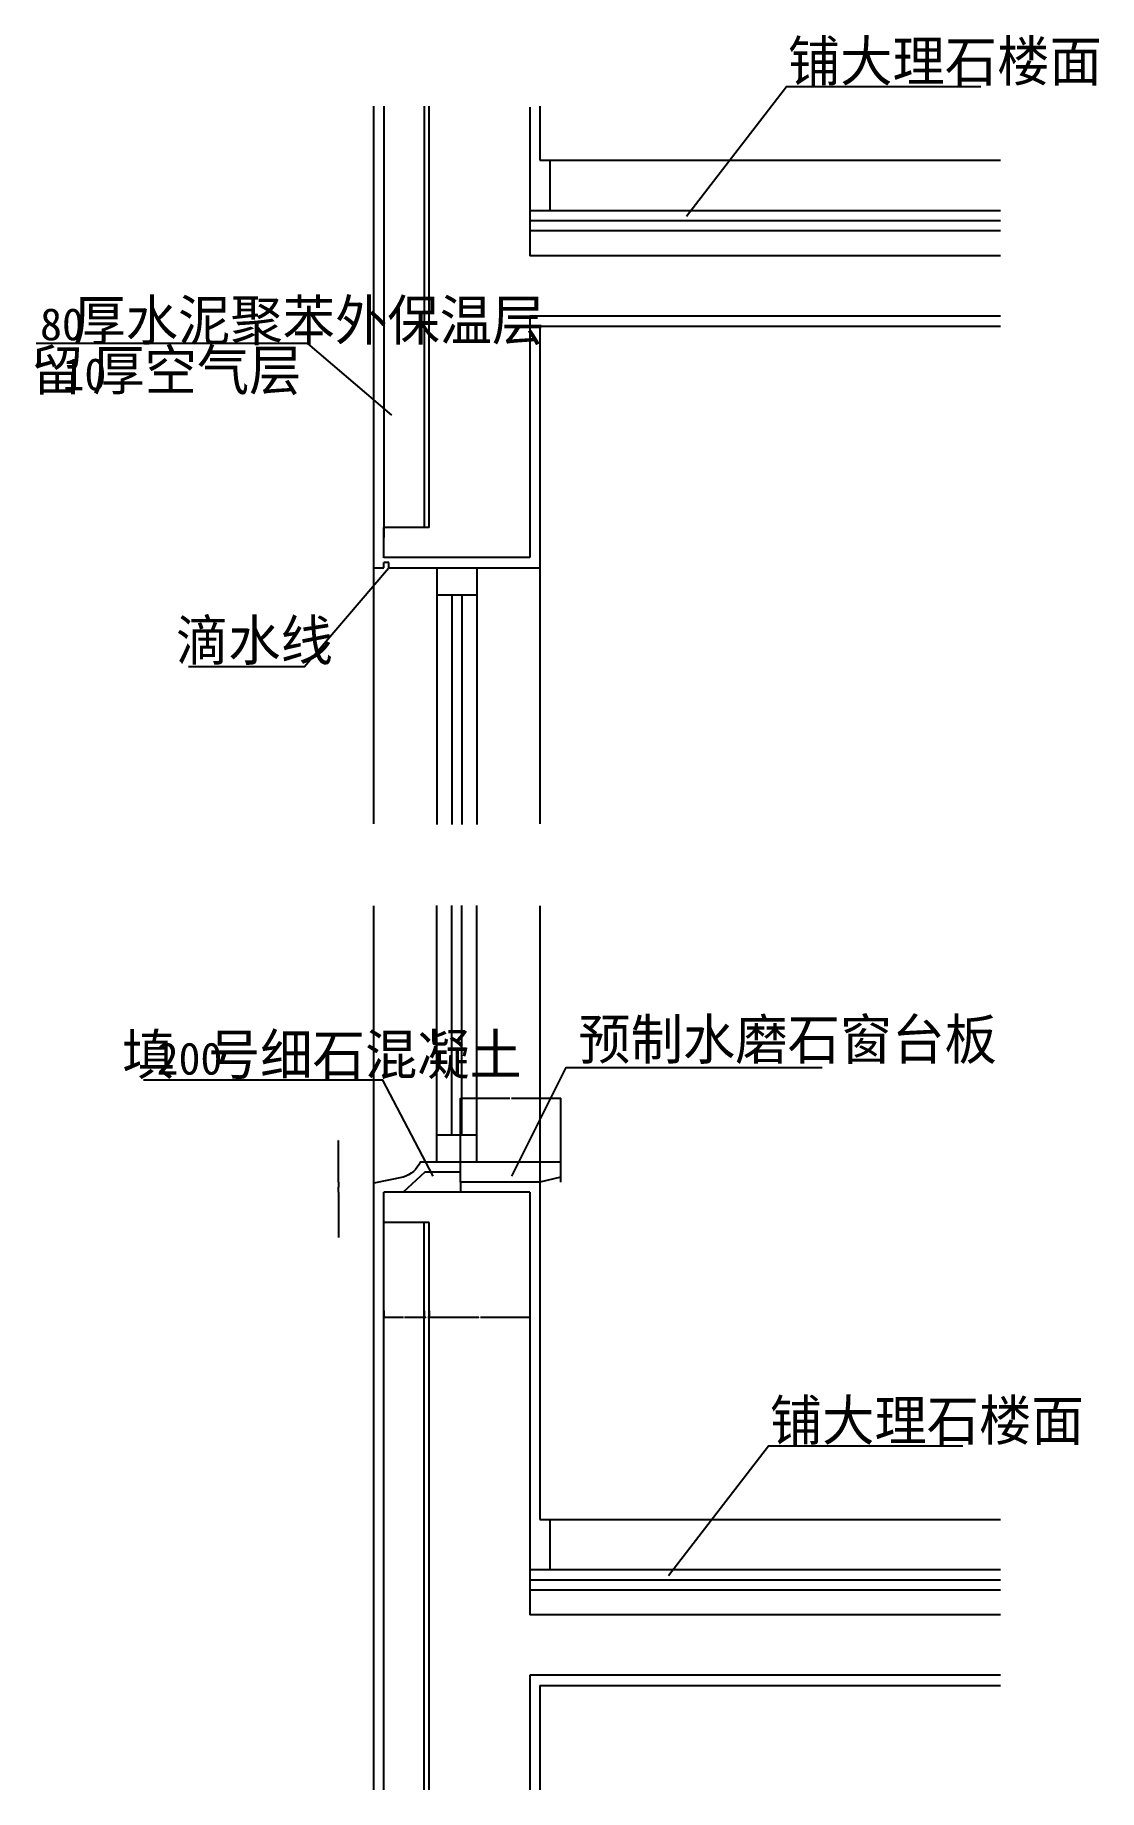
# Model space of a CAD drawing. Header units: metres. Extents: x 12485 to 14599, y -946 to 2542.
import ezdxf

# ---------------------------------------------------------------- set-up
doc = ezdxf.new("R2010")
doc.units = ezdxf.units.M
for name, color, linetype in [('PUB_DIM', 3, 'Continuous'), ('PUB_HATCH', 7, 'Continuous'), ('PUB_TEXT', 7, 'Continuous'), ('S_SURFACE', 6, 'Continuous'), ('WALL', 255, 'Continuous'), ('WINDOW', 2, 'Continuous')]:
    doc.layers.add(name, color=color, linetype=linetype)
doc.dimstyles.get("Standard").update_dxf_attribs({"dimtxt": 2.5, "dimasz": 2.5, "dimexe": 1.25, "dimexo": 0.625, "dimtad": 1, "dimcen": 2.5, "dimazin": 3, "dimtfac": 1, "dimtmove": 0, "dimatfit": 3})

# ---------------------------------------------------------------- blocks, each defined once
blk = doc.blocks.new('*D1')
for p, q in [((13330.1, 282.12), (13330.1, 428.95)), ((13330.35, 428.95), (13428.6, 428.95)), ((13431.6, 428.95), (13529.85, 428.95)), ((13530.1, 282.12), (13530.1, 428.95))]:
    blk.add_line(p, q)
at = {"layer": 'Defpoints'}
for p in [(13330.1, 428.95), (13330.1, 282.12), (13530.1, 282.12)]:
    blk.add_point(p, dxfattribs=at)
at = {"layer": 'PUB_DIM', "insert": (13430.1, 428.95), "char_height": 1, "attachment_point": 5}
blk.add_mtext('200', dxfattribs=at)
blk = doc.blocks.new('*D2')
for p, q in [((13268.32, 6.58), (13268.32, -6.45)), ((13468.32, 6.58), (13468.32, -6.45)), ((13268.57, -6.45), (13366.82, -6.45)), ((13369.82, -6.45), (13468.07, -6.45))]:
    blk.add_line(p, q)
at = {"layer": 'Defpoints'}
for p in [(13268.32, 6.58), (13468.32, 6.58), (13268.32, -6.45)]:
    blk.add_point(p, dxfattribs=at)
at = {"layer": 'PUB_DIM', "insert": (13368.32, -6.45), "char_height": 1, "attachment_point": 5}
blk.add_mtext('200', dxfattribs=at)
blk = doc.blocks.new('*D3')
for p, q in [((13087.77, 344.87), (13087.52, 344.87)), ((13088.02, 302.3), (13088.02, 344.87)), ((13088.02, 262.12), (13088.02, 344.87)), ((13088.02, 344.87), (13088.02, 344.87)), ((13088.27, 344.87), (13088.52, 344.87))]:
    blk.add_line(p, q)
at = {"layer": 'Defpoints'}
for p in [(13088.02, 344.87), (13088.02, 302.3), (13088.02, 262.12)]:
    blk.add_point(p, dxfattribs=at)
at = {"layer": 'PUB_DIM', "insert": (13088.02, 345.995), "char_height": 1, "attachment_point": 5}
blk.add_mtext('0', dxfattribs=at)
blk = doc.blocks.new('*D4')
for p, q in [((13087.77, 252.12), (13087.52, 252.12)), ((13088.02, 262.12), (13088.02, 252.12)), ((13088.02, 242.12), (13088.02, 252.12)), ((13088.02, 252.12), (13088.02, 252.12)), ((13088.27, 252.12), (13088.52, 252.12))]:
    blk.add_line(p, q)
at = {"layer": 'Defpoints'}
for p in [(13088.02, 262.12), (13088.02, 252.12), (13088.02, 242.12)]:
    blk.add_point(p, dxfattribs=at)
at = {"layer": 'PUB_DIM', "insert": (13088.02, 253.245), "char_height": 1, "attachment_point": 5}
blk.add_mtext('0', dxfattribs=at)
blk = doc.blocks.new('*D5')
for p, q in [((13088.02, 242.12), (13088.02, 152.31)), ((13088.02, 182.12), (13088.02, 152.31)), ((13087.77, 152.31), (13087.52, 152.31)), ((13088.02, 152.31), (13088.02, 152.31)), ((13088.27, 152.31), (13088.52, 152.31))]:
    blk.add_line(p, q)
at = {"layer": 'Defpoints'}
for p in [(13088.02, 242.12), (13088.02, 182.12), (13088.02, 152.31)]:
    blk.add_point(p, dxfattribs=at)
at = {"layer": 'PUB_DIM', "insert": (13088.02, 153.435), "char_height": 1, "attachment_point": 5}
blk.add_mtext('0', dxfattribs=at)
blk = doc.blocks.new('*D6')
for p, q in [((13178.02, 6.58), (13178.02, -6.45)), ((13258.02, 6.58), (13258.02, -6.45)), ((13178.27, -6.45), (13217.02, -6.45)), ((13219.02, -6.45), (13257.77, -6.45))]:
    blk.add_line(p, q)
at = {"layer": 'Defpoints'}
for p in [(13178.02, 6.58), (13258.02, 6.58), (13178.02, -6.45)]:
    blk.add_point(p, dxfattribs=at)
at = {"layer": 'PUB_DIM', "insert": (13218.02, -6.45), "char_height": 1, "attachment_point": 5}
blk.add_mtext('80', dxfattribs=at)
blk = doc.blocks.new('*D7')
for p, q in [((13258.02, 6.58), (13258.02, -6.45)), ((13268.32, 6.58), (13268.32, -6.45)), ((13258.27, -6.45), (13261.17, -6.45)), ((13265.17, -6.45), (13268.07, -6.45))]:
    blk.add_line(p, q)
at = {"layer": 'Defpoints'}
for p in [(13258.02, 6.58), (13268.32, 6.58), (13258.02, -6.45)]:
    blk.add_point(p, dxfattribs=at)
at = {"layer": 'PUB_DIM', "insert": (13263.17, -6.45), "char_height": 1, "attachment_point": 5}
blk.add_mtext('10,3', dxfattribs=at)
blk = doc.blocks.new('*D8')
for p, q in [((13177.77, 1543.03), (13177.52, 1543.03)), ((13178.02, 1563.03), (13178.02, 1543.03)), ((13178.02, 1503.03), (13178.02, 1543.03)), ((13178.02, 1543.03), (13178.02, 1543.03)), ((13178.27, 1543.03), (13178.52, 1543.03))]:
    blk.add_line(p, q)
at = {"layer": 'Defpoints'}
for p in [(13178.02, 1563.03), (13178.02, 1543.03), (13178.02, 1503.03)]:
    blk.add_point(p, dxfattribs=at)
at = {"layer": 'PUB_DIM', "insert": (13178.02, 1544.155), "char_height": 1, "attachment_point": 5}
blk.add_mtext('0', dxfattribs=at)
blk = doc.blocks.new('*D9')
for p, q in [((13529.85, 336.69), (13529.6, 336.69)), ((13530.1, 262.42), (13530.1, 336.69)), ((13530.1, 302.42), (13530.1, 336.69)), ((13530.1, 336.69), (13530.1, 336.69)), ((13530.35, 336.69), (13530.6, 336.69))]:
    blk.add_line(p, q)
at = {"layer": 'Defpoints'}
for p in [(13530.1, 336.69), (13530.1, 302.42), (13530.1, 262.42)]:
    blk.add_point(p, dxfattribs=at)
at = {"layer": 'PUB_DIM', "insert": (13530.1, 337.815), "char_height": 1, "attachment_point": 5}
blk.add_mtext('0', dxfattribs=at)

msp = doc.modelspace()

# ---------------------------------------------------------------- linework, layer by layer
at = {"layer": 'PUB_DIM'}
for points in [[(13779.39, 2181.85), (13978.5, 2439.35), (14365, 2439.35)], [(13193.64, 1786.32), (13027.03, 1928.58), (12486.95, 1928.58)], [(13186.97, 1481.76), (13020.37, 1286.49), (12789.87, 1286.49)], [(13432.27, 273.77), (13540.47, 490.03), (14049.38, 490.03)], [(13275.99, 273.77), (13175.81, 465), (12700.43, 465)], [(13743.51, -519.32), (13942.62, -261.82), (14329.12, -261.82)]]:
    msp.add_lwpolyline(points, dxfattribs=at)
at = {"layer": 'PUB_HATCH'}
for p, q in [((13468.02, 2193.29), (14403.59, 2193.29)), ((13468.02, 2173.29), (14403.59, 2173.29)), ((13468.02, 2153.29), (14403.59, 2153.29)), ((13259.29, 282.12), (13216.09, 242.12)), ((13330.1, 282.12), (13259.29, 282.12)), ((13330.1, 262.12), (13330.1, 242.12)), ((13468.02, -507.88), (14403.59, -507.88)), ((13468.02, -527.88), (14403.59, -527.88)), ((13468.02, -547.88), (14403.59, -547.88))]:
    msp.add_line(p, q, dxfattribs=at)
msp.add_lwpolyline([(13530.1, 272.12), (13488.02, 262.12)], dxfattribs=at)
at = {"layer": 'S_SURFACE'}
for p, q in [((13158.02, 973.98), (13158.02, 2400.65)), ((13178.02, 2400.65), (13178.02, 1563.29)), ((13258.02, 2400.65), (13258.02, 1563.29)), ((13488.02, 2400.65), (13488.02, 2293.29)), ((13488.02, 2293.29), (14403.59, 2293.29)), ((13508.02, 2293.29), (13508.02, 2193.29)), ((13488.02, 1963.29), (14403.59, 1963.29)), ((13488.02, 1963.29), (13488.02, 973.98)), ((13158.02, 1483.29), (13178.02, 1483.29)), ((13188.02, 1493.29), (13178.02, 1493.29)), ((13178.02, 1483.29), (13178.02, 1493.29)), ((13188.02, 1483.29), (13188.02, 1493.29)), ((13188.02, 1483.29), (13488.02, 1483.29)), ((13158.02, -945.56), (13158.02, 811.43)), ((13488.02, 811.43), (13488.02, -407.88)), ((13178.02, -945.56), (13178.02, 182.12)), ((13258.02, -945.56), (13258.02, 182.12)), ((13488.02, -407.88), (14403.59, -407.88)), ((13508.02, -407.88), (13508.02, -507.88)), ((13488.02, -737.88), (14403.59, -737.88)), ((13488.02, -737.88), (13488.02, -945.56))]:
    msp.add_line(p, q, dxfattribs=at)
msp.add_lwpolyline([(13330.1, 302.12), (13250.1, 302.12, -0.22), (13216.45, 272.12), (13158.02, 260.06)], format="xyb", dxfattribs=at)
at = {"layer": 'WALL'}
for p, q in [((13268.02, 1563.29), (13268.02, 2400.65)), ((13468.02, 2398.69), (13468.02, 2103.29)), ((14403.59, 2103.29), (13468.02, 2103.29)), ((14403.59, 1983.29), (13468.02, 1983.29)), ((13468.02, 1983.29), (13468.02, 1503.29)), ((13268.02, 1563.29), (13178.02, 1563.29)), ((13178.02, 1503.29), (13178.02, 1563.29)), ((13468.02, 1503.29), (13178.02, 1503.29)), ((13530.1, 302.12), (13330.1, 302.12)), ((13330.1, 262.12), (13330.1, 302.12)), ((13530.1, 272.12), (13530.1, 302.12)), ((13488.02, 262.12), (13330.1, 262.12)), ((13468.02, 242.12), (13178.02, 242.12)), ((13178.02, 182.12), (13178.02, 242.12)), ((13468.02, 242.12), (13468.02, -597.88)), ((13268.02, 182.12), (13178.02, 182.12)), ((13268.02, -945.56), (13268.02, 182.12)), ((14403.59, -597.88), (13468.02, -597.88)), ((14403.59, -717.88), (13468.02, -717.88)), ((13468.02, -717.88), (13468.02, -945.56))]:
    msp.add_line(p, q, dxfattribs=at)
at = {"layer": 'WINDOW'}
for p, q in [((13283.02, 1483.29), (13283.02, 973.23)), ((13363.02, 1483.29), (13363.02, 973.23)), ((13283.02, 1429), (13363.02, 1429)), ((13313.02, 1429), (13313.02, 973.23)), ((13333.02, 1429), (13333.02, 973.23)), ((13283.02, 302.12), (13283.02, 812.18)), ((13313.02, 356.41), (13313.02, 812.18)), ((13333.02, 356.41), (13333.02, 812.18)), ((13363.02, 302.12), (13363.02, 812.18)), ((13283.02, 356.41), (13363.02, 356.41))]:
    msp.add_line(p, q, dxfattribs=at)

# ---------------------------------------------------------------- texts
at = {"layer": 'PUB_TEXT'}
for s, height, p in [('铺大理石楼面', 80, (13981.16, 2449.98)), ('厚水泥聚苯外保温层', 80, (12560.88, 1935.14)), ('80', 64, (12494.53, 1935.14)), ('留', 80, (12476.54, 1835.8)), ('厚空气层', 80, (12598.21, 1835.8)), ('10', 64, (12539.18, 1835.8)), ('滴水线', 80, (12764.72, 1298.97)), ('预制水磨石窗台板', 80, (13564.51, 506.05)), ('填', 80, (12658.16, 475.86)), ('号细石混凝土', 80, (12828.25, 475.86)), ('200', 64, (12726.34, 475.86)), ('铺大理石楼面', 80, (13945.28, -251.19))]:
    msp.add_text(s, height=height, dxfattribs=at).set_placement(p)

# ---------------------------------------------------------------- dimensions: what is measured, and where the dimension line sits
at = {"layer": 'PUB_DIM'}
for base, p1, p2, picture, middle in [((13178.02, 1543.03), (13178.02, 1563.03), (13178.02, 1503.03), '*D8', (13178.02, 1544.155)), ((13330.1, 428.95), (13330.1, 282.12), (13530.1, 282.12), '*D1', (13430.1, 428.95)), ((13088.02, 344.87), (13088.02, 302.3), (13088.02, 262.12), '*D3', (13088.02, 345.995)), ((13530.1, 336.69), (13530.1, 262.42), (13530.1, 302.42), '*D9', (13530.1, 337.815)), ((13088.02, 252.12), (13088.02, 262.12), (13088.02, 242.12), '*D4', (13088.02, 253.245)), ((13088.02, 152.31), (13088.02, 242.12), (13088.02, 182.12), '*D5', (13088.02, 153.435)), ((13178.02, -6.45), (13178.02, 6.58), (13258.02, 6.58), '*D6', (13218.02, -6.45)), ((13258.02, -6.45), (13258.02, 6.58), (13268.32, 6.58), '*D7', (13263.17, -6.45)), ((13268.32, -6.45), (13268.32, 6.58), (13468.32, 6.58), '*D2', (13368.32, -6.45))]:
    dim = msp.add_linear_dim(base=base, p1=p1, p2=p2, dimstyle='Standard', dxfattribs=at)
    dim.commit()
    dim.dimension.update_dxf_attribs({"geometry": picture, "text_midpoint": middle})

doc.saveas('drawing.dxf')
